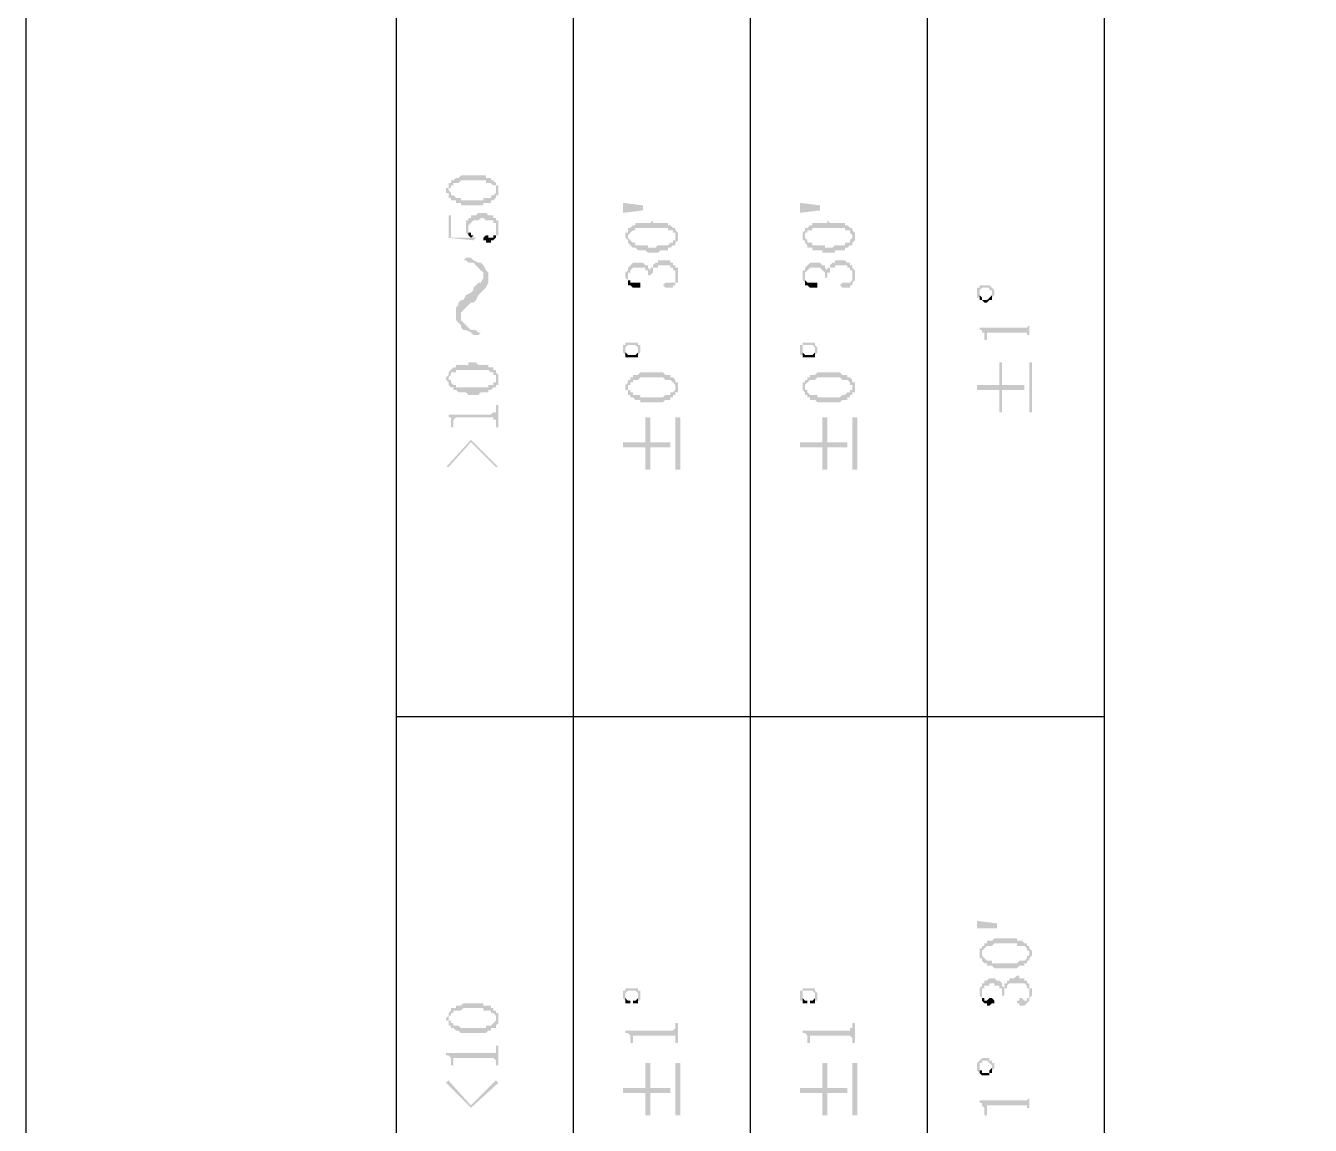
# Model space of a CAD drawing. Header units: millimetres. Extents: x 1336 to 2438, y 1230 to 1601.
# Drawn here: x 1577.69 to 1600.95, y 1540.39 to 1560.3 of the extents above; entities that cross this region are included whole.
import ezdxf

# ---------------------------------------------------------------- set-up
doc = ezdxf.new("R2010")
doc.units = ezdxf.units.MM

msp = doc.modelspace()

# ---------------------------------------------------------------- hatches: boundary and pattern name
at = {"transparency": 33554559}
for points in [[(1585.303, 1557.312), (1585.303, 1557.267), (1585.348, 1557.267), (1585.348, 1557.222), (1585.348, 1557.177), (1585.348, 1557.312), (1585.348, 1557.358), (1585.393, 1557.358), (1585.393, 1557.403), (1585.438, 1557.403), (1585.438, 1557.448), (1585.528, 1557.448), (1585.573, 1557.493), (1586.025, 1557.493), (1586.025, 1557.448), (1586.115, 1557.448), (1586.16, 1557.403), (1586.205, 1557.403), (1586.205, 1557.358), (1586.205, 1557.312), (1586.205, 1557.448), (1586.205, 1557.448), (1586.16, 1557.493), (1586.115, 1557.493), (1586.115, 1557.538), (1586.025, 1557.538), (1586.025, 1557.583), (1585.573, 1557.583), (1585.528, 1557.538), (1585.483, 1557.538), (1585.438, 1557.493), (1585.393, 1557.493), (1585.393, 1557.448), (1585.348, 1557.448), (1585.348, 1557.403), (1585.348, 1557.358), (1585.303, 1557.358)], [(1585.348, 1557.177), (1585.393, 1557.177), (1585.393, 1557.132), (1585.483, 1557.132), (1585.483, 1557.087), (1585.573, 1557.087), (1585.573, 1557.042), (1585.98, 1557.042), (1585.98, 1557.087), (1586.115, 1557.087), (1586.115, 1557.132), (1586.16, 1557.132), (1586.205, 1557.177), (1586.205, 1557.222), (1586.25, 1557.222), (1586.25, 1557.267), (1586.25, 1557.312), (1586.25, 1557.358), (1586.25, 1557.403), (1586.205, 1557.403), (1586.205, 1557.448), (1586.205, 1557.312), (1586.205, 1557.267), (1586.205, 1557.267), (1586.16, 1557.222), (1586.115, 1557.222), (1586.115, 1557.177), (1585.98, 1557.177), (1585.98, 1557.132), (1585.573, 1557.132), (1585.573, 1557.177), (1585.483, 1557.177), (1585.438, 1557.222), (1585.393, 1557.222), (1585.393, 1557.267), (1585.393, 1557.267), (1585.348, 1557.312), (1585.348, 1557.312)], [(1588.507, 1557.087), (1588.868, 1557.042), (1588.868, 1556.951), (1588.507, 1556.906)], [(1591.711, 1557.087), (1592.072, 1557.042), (1592.072, 1556.951), (1591.711, 1556.906)], [(1585.348, 1556.861), (1585.348, 1556.455), (1585.799, 1556.41), (1585.844, 1556.455), (1585.799, 1556.455), (1585.799, 1556.5), (1585.754, 1556.455), (1585.393, 1556.455), (1585.393, 1556.861)], [(1585.664, 1556.681), (1585.664, 1556.59), (1585.664, 1556.545), (1585.664, 1556.545), (1585.709, 1556.5), (1585.709, 1556.635), (1585.709, 1556.681), (1585.709, 1556.681), (1585.754, 1556.726), (1585.754, 1556.726), (1585.799, 1556.771), (1585.889, 1556.771), (1585.934, 1556.816), (1585.98, 1556.816), (1586.025, 1556.771), (1586.16, 1556.771), (1586.16, 1556.726), (1586.205, 1556.726), (1586.205, 1556.681), (1586.205, 1556.635), (1586.205, 1556.5), (1586.25, 1556.5), (1586.25, 1556.545), (1586.25, 1556.635), (1586.25, 1556.681), (1586.25, 1556.771), (1586.205, 1556.771), (1586.205, 1556.816), (1586.16, 1556.816), (1586.16, 1556.861), (1586.07, 1556.861), (1586.025, 1556.906), (1585.889, 1556.906), (1585.844, 1556.861), (1585.754, 1556.861), (1585.754, 1556.816), (1585.709, 1556.816), (1585.709, 1556.771), (1585.664, 1556.771), (1585.664, 1556.726)], [(1585.709, 1556.5), (1585.709, 1556.5), (1585.754, 1556.455), (1585.754, 1556.455), (1585.799, 1556.5), (1585.754, 1556.5), (1585.754, 1556.545), (1585.709, 1556.545), (1585.709, 1556.59), (1585.709, 1556.635)], [(1585.98, 1556.455), (1585.98, 1556.41), (1586.025, 1556.41), (1586.025, 1556.365), (1586.115, 1556.365), (1586.115, 1556.41), (1586.16, 1556.41), (1586.205, 1556.455), (1586.205, 1556.635), (1586.205, 1556.545), (1586.205, 1556.5), (1586.16, 1556.5), (1586.16, 1556.455), (1586.07, 1556.455), (1586.07, 1556.5), (1586.025, 1556.5)], [(1588.552, 1556.455), (1588.552, 1556.455), (1588.597, 1556.41), (1588.597, 1556.365), (1588.597, 1556.5), (1588.597, 1556.5), (1588.642, 1556.545), (1588.642, 1556.545), (1588.688, 1556.59), (1588.733, 1556.59), (1588.733, 1556.635), (1589.319, 1556.635), (1589.319, 1556.59), (1589.41, 1556.59), (1589.41, 1556.545), (1589.455, 1556.545), (1589.455, 1556.5), (1589.455, 1556.455), (1589.455, 1556.635), (1589.41, 1556.635), (1589.365, 1556.681), (1589.319, 1556.681), (1589.319, 1556.726), (1589.049, 1556.726), (1589.049, 1556.771), (1589.049, 1556.771), (1589.003, 1556.726), (1588.733, 1556.726), (1588.733, 1556.681), (1588.688, 1556.681), (1588.642, 1556.635), (1588.597, 1556.635), (1588.597, 1556.59), (1588.597, 1556.545), (1588.552, 1556.545), (1588.552, 1556.5)], [(1588.597, 1556.365), (1588.642, 1556.32), (1588.642, 1556.32), (1588.688, 1556.274), (1588.733, 1556.274), (1588.778, 1556.229), (1588.913, 1556.229), (1588.958, 1556.184), (1589.139, 1556.184), (1589.184, 1556.229), (1589.319, 1556.229), (1589.319, 1556.274), (1589.365, 1556.274), (1589.41, 1556.32), (1589.455, 1556.32), (1589.455, 1556.365), (1589.455, 1556.365), (1589.5, 1556.41), (1589.5, 1556.455), (1589.5, 1556.5), (1589.5, 1556.545), (1589.5, 1556.545), (1589.455, 1556.59), (1589.455, 1556.455), (1589.455, 1556.41), (1589.41, 1556.41), (1589.41, 1556.365), (1589.365, 1556.365), (1589.319, 1556.32), (1589.139, 1556.32), (1589.094, 1556.274), (1588.958, 1556.274), (1588.958, 1556.32), (1588.733, 1556.32), (1588.733, 1556.365), (1588.688, 1556.365), (1588.642, 1556.41), (1588.642, 1556.41), (1588.597, 1556.455), (1588.597, 1556.455)], [(1591.757, 1556.455), (1591.757, 1556.41), (1591.802, 1556.41), (1591.802, 1556.365), (1591.802, 1556.5), (1591.802, 1556.545), (1591.847, 1556.545), (1591.847, 1556.59), (1591.937, 1556.59), (1591.937, 1556.635), (1592.524, 1556.635), (1592.524, 1556.59), (1592.614, 1556.59), (1592.614, 1556.545), (1592.614, 1556.545), (1592.659, 1556.5), (1592.659, 1556.455), (1592.659, 1556.635), (1592.614, 1556.635), (1592.569, 1556.681), (1592.524, 1556.681), (1592.524, 1556.726), (1592.253, 1556.726), (1592.208, 1556.771), (1592.208, 1556.726), (1591.937, 1556.726), (1591.937, 1556.681), (1591.892, 1556.681), (1591.847, 1556.635), (1591.802, 1556.635), (1591.802, 1556.59), (1591.802, 1556.59), (1591.757, 1556.545), (1591.757, 1556.5)], [(1591.802, 1556.365), (1591.847, 1556.32), (1591.847, 1556.274), (1591.937, 1556.274), (1591.937, 1556.229), (1592.118, 1556.229), (1592.118, 1556.184), (1592.343, 1556.184), (1592.343, 1556.229), (1592.524, 1556.229), (1592.524, 1556.274), (1592.569, 1556.274), (1592.614, 1556.32), (1592.659, 1556.32), (1592.659, 1556.365), (1592.659, 1556.365), (1592.704, 1556.41), (1592.704, 1556.455), (1592.704, 1556.5), (1592.704, 1556.545), (1592.704, 1556.545), (1592.659, 1556.59), (1592.659, 1556.455), (1592.659, 1556.455), (1592.614, 1556.41), (1592.614, 1556.365), (1592.524, 1556.365), (1592.524, 1556.32), (1592.343, 1556.32), (1592.298, 1556.274), (1592.163, 1556.274), (1592.163, 1556.32), (1591.937, 1556.32), (1591.937, 1556.365), (1591.847, 1556.365), (1591.847, 1556.41), (1591.847, 1556.41), (1591.802, 1556.455), (1591.802, 1556.455)], [(1585.619, 1556.049), (1585.664, 1556.049), (1585.709, 1556.004), (1585.799, 1556.004), (1585.844, 1555.958), (1585.889, 1555.913), (1585.889, 1555.913), (1585.934, 1555.868), (1585.98, 1555.823), (1585.98, 1555.507), (1585.98, 1555.507), (1586.025, 1555.552), (1586.07, 1555.643), (1586.07, 1555.823), (1586.025, 1555.868), (1585.98, 1555.958), (1585.98, 1555.958), (1585.934, 1556.004), (1585.889, 1556.004), (1585.799, 1556.049), (1585.754, 1556.094), (1585.664, 1556.094)], [(1588.552, 1555.778), (1588.552, 1555.733), (1588.552, 1555.733), (1588.597, 1555.688), (1588.597, 1555.643), (1588.597, 1555.778), (1588.597, 1555.823), (1588.642, 1555.823), (1588.642, 1555.868), (1588.642, 1555.868), (1588.688, 1555.913), (1588.913, 1555.913), (1588.913, 1555.868), (1588.958, 1555.868), (1588.958, 1555.823), (1588.958, 1555.778), (1589.003, 1555.778), (1589.003, 1555.733), (1589.003, 1555.778), (1589.049, 1555.823), (1589.049, 1555.868), (1589.049, 1555.913), (1589.139, 1555.913), (1589.139, 1555.958), (1589.365, 1555.958), (1589.365, 1555.913), (1589.41, 1555.913), (1589.41, 1555.868), (1589.455, 1555.868), (1589.455, 1555.823), (1589.455, 1555.778), (1589.455, 1555.958), (1589.41, 1555.958), (1589.41, 1556.004), (1589.365, 1556.004), (1589.365, 1556.049), (1589.139, 1556.049), (1589.139, 1556.004), (1589.094, 1556.004), (1589.049, 1555.958), (1589.049, 1555.913), (1589.003, 1555.913), (1589.003, 1555.868), (1589.003, 1555.868), (1588.958, 1555.913), (1588.958, 1555.958), (1588.913, 1555.958), (1588.868, 1556.004), (1588.688, 1556.004), (1588.642, 1555.958), (1588.642, 1555.958), (1588.597, 1555.913), (1588.597, 1555.868), (1588.597, 1555.868), (1588.552, 1555.823), (1588.552, 1555.823)], [(1589.229, 1555.597), (1589.229, 1555.597), (1589.274, 1555.552), (1589.41, 1555.552), (1589.41, 1555.597), (1589.455, 1555.597), (1589.455, 1555.643), (1589.5, 1555.643), (1589.5, 1555.733), (1589.5, 1555.778), (1589.5, 1555.823), (1589.5, 1555.913), (1589.455, 1555.913), (1589.455, 1555.733), (1589.455, 1555.688), (1589.455, 1555.643), (1589.274, 1555.643)], [(1591.757, 1555.778), (1591.757, 1555.733), (1591.757, 1555.688), (1591.802, 1555.643), (1591.802, 1555.778), (1591.802, 1555.823), (1591.802, 1555.823), (1591.847, 1555.868), (1591.847, 1555.868), (1591.892, 1555.913), (1592.072, 1555.913), (1592.118, 1555.868), (1592.118, 1555.868), (1592.163, 1555.823), (1592.163, 1555.778), (1592.163, 1555.733), (1592.208, 1555.733), (1592.208, 1555.823), (1592.253, 1555.823), (1592.253, 1555.868), (1592.253, 1555.913), (1592.343, 1555.913), (1592.343, 1555.958), (1592.569, 1555.958), (1592.569, 1555.913), (1592.614, 1555.913), (1592.614, 1555.868), (1592.659, 1555.868), (1592.659, 1555.823), (1592.659, 1555.778), (1592.659, 1555.958), (1592.614, 1555.958), (1592.614, 1556.004), (1592.569, 1556.004), (1592.524, 1556.049), (1592.343, 1556.049), (1592.343, 1556.004), (1592.298, 1556.004), (1592.253, 1555.958), (1592.253, 1555.913), (1592.208, 1555.913), (1592.208, 1555.868), (1592.208, 1555.868), (1592.163, 1555.913), (1592.163, 1555.958), (1592.118, 1555.958), (1592.072, 1556.004), (1591.892, 1556.004), (1591.847, 1555.958), (1591.847, 1555.958), (1591.802, 1555.913), (1591.802, 1555.868), (1591.757, 1555.868), (1591.757, 1555.823), (1591.757, 1555.823)], [(1592.434, 1555.597), (1592.434, 1555.597), (1592.479, 1555.552), (1592.614, 1555.552), (1592.614, 1555.597), (1592.659, 1555.597), (1592.659, 1555.643), (1592.659, 1555.643), (1592.704, 1555.688), (1592.704, 1555.733), (1592.704, 1555.778), (1592.704, 1555.823), (1592.704, 1555.868), (1592.659, 1555.913), (1592.659, 1555.733), (1592.659, 1555.688), (1592.659, 1555.688), (1592.614, 1555.643), (1592.479, 1555.643)], [(1585.483, 1555.056), (1585.483, 1554.966), (1585.528, 1554.92), (1585.573, 1554.875), (1585.573, 1555.101), (1585.619, 1555.146), (1585.664, 1555.191), (1585.709, 1555.236), (1585.754, 1555.281), (1585.799, 1555.281), (1585.844, 1555.327), (1585.889, 1555.417), (1585.889, 1555.417), (1585.934, 1555.462), (1585.98, 1555.507), (1585.98, 1555.778), (1585.98, 1555.733), (1585.934, 1555.643), (1585.889, 1555.643), (1585.844, 1555.597), (1585.799, 1555.552), (1585.799, 1555.507), (1585.754, 1555.462), (1585.664, 1555.417), (1585.664, 1555.417), (1585.619, 1555.327), (1585.573, 1555.327), (1585.528, 1555.281), (1585.528, 1555.236), (1585.483, 1555.191), (1585.483, 1555.146)], [(1588.597, 1555.643), (1588.597, 1555.597), (1588.642, 1555.597), (1588.688, 1555.552), (1588.823, 1555.552), (1588.823, 1555.597), (1588.823, 1555.643), (1588.642, 1555.643), (1588.642, 1555.688), (1588.597, 1555.688), (1588.597, 1555.778)], [(1591.802, 1555.643), (1591.802, 1555.597), (1591.847, 1555.597), (1591.892, 1555.552), (1592.027, 1555.552), (1592.027, 1555.597), (1592.027, 1555.643), (1591.847, 1555.643), (1591.802, 1555.688), (1591.802, 1555.778)], [(1594.916, 1555.462), (1594.916, 1555.417), (1594.916, 1555.372), (1594.961, 1555.372), (1594.961, 1555.462), (1594.961, 1555.507), (1594.961, 1555.507), (1595.006, 1555.552), (1595.141, 1555.552), (1595.141, 1555.507), (1595.187, 1555.507), (1595.187, 1555.327), (1595.187, 1555.372), (1595.187, 1555.372), (1595.232, 1555.417), (1595.232, 1555.462), (1595.232, 1555.507), (1595.187, 1555.552), (1595.187, 1555.552), (1595.141, 1555.597), (1594.961, 1555.597), (1594.961, 1555.552), (1594.916, 1555.552), (1594.916, 1555.507), (1594.916, 1555.507)], [(1594.961, 1555.372), (1594.961, 1555.327), (1595.006, 1555.327), (1595.051, 1555.281), (1595.096, 1555.281), (1595.141, 1555.327), (1595.187, 1555.327), (1595.187, 1555.462), (1595.187, 1555.417), (1595.187, 1555.417), (1595.141, 1555.372), (1595.141, 1555.372), (1595.096, 1555.327), (1595.006, 1555.327), (1595.006, 1555.372), (1595.006, 1555.372), (1594.961, 1555.417), (1594.961, 1555.462), (1594.961, 1555.462)], [(1585.573, 1554.875), (1585.573, 1554.83), (1585.619, 1554.785), (1585.664, 1554.785), (1585.754, 1554.74), (1585.799, 1554.695), (1585.889, 1554.695), (1585.934, 1554.74), (1585.889, 1554.74), (1585.844, 1554.785), (1585.754, 1554.785), (1585.709, 1554.83), (1585.664, 1554.875), (1585.664, 1554.875), (1585.619, 1554.92), (1585.573, 1554.966), (1585.573, 1555.011)], [(1594.961, 1554.83), (1594.961, 1554.785), (1595.006, 1554.785), (1595.006, 1554.74), (1595.051, 1554.74), (1595.051, 1554.65), (1595.051, 1554.605), (1595.096, 1554.605), (1595.096, 1554.695), (1595.096, 1554.74), (1595.818, 1554.74), (1595.818, 1554.695), (1595.864, 1554.695), (1595.864, 1554.65), (1595.864, 1554.605), (1595.864, 1554.966), (1595.864, 1554.92), (1595.864, 1554.875), (1595.818, 1554.83), (1595.773, 1554.83)], [(1588.507, 1554.424), (1588.507, 1554.379), (1588.507, 1554.379), (1588.552, 1554.334), (1588.552, 1554.469), (1588.552, 1554.469), (1588.597, 1554.514), (1588.733, 1554.514), (1588.778, 1554.469), (1588.778, 1554.334), (1588.778, 1554.334), (1588.823, 1554.379), (1588.823, 1554.424), (1588.823, 1554.469), (1588.823, 1554.514), (1588.778, 1554.514), (1588.778, 1554.559), (1588.552, 1554.559), (1588.552, 1554.514), (1588.507, 1554.514), (1588.507, 1554.469), (1588.507, 1554.469)], [(1591.711, 1554.424), (1591.711, 1554.379), (1591.711, 1554.334), (1591.757, 1554.334), (1591.757, 1554.469), (1591.757, 1554.514), (1591.937, 1554.514), (1591.982, 1554.469), (1591.982, 1554.334), (1591.982, 1554.334), (1592.027, 1554.379), (1592.027, 1554.424), (1592.027, 1554.469), (1592.027, 1554.469), (1591.982, 1554.514), (1591.982, 1554.559), (1591.757, 1554.559), (1591.757, 1554.514), (1591.711, 1554.514), (1591.711, 1554.469), (1591.711, 1554.469)], [(1588.552, 1554.334), (1588.552, 1554.289), (1588.778, 1554.289), (1588.778, 1554.424), (1588.778, 1554.379), (1588.778, 1554.379), (1588.733, 1554.334), (1588.597, 1554.334), (1588.552, 1554.379), (1588.552, 1554.424), (1588.552, 1554.424)], [(1591.757, 1554.334), (1591.757, 1554.289), (1591.982, 1554.289), (1591.982, 1554.424), (1591.982, 1554.379), (1591.982, 1554.379), (1591.937, 1554.334), (1591.802, 1554.334), (1591.757, 1554.379), (1591.757, 1554.424), (1591.757, 1554.424)], [(1585.303, 1553.928), (1585.303, 1553.882), (1585.303, 1553.882), (1585.348, 1553.837), (1585.348, 1553.792), (1585.348, 1553.928), (1585.348, 1553.928), (1585.393, 1553.973), (1585.393, 1554.018), (1585.483, 1554.018), (1585.483, 1554.063), (1586.07, 1554.063), (1586.115, 1554.018), (1586.16, 1554.018), (1586.16, 1553.973), (1586.205, 1553.973), (1586.205, 1553.928), (1586.205, 1554.063), (1586.16, 1554.063), (1586.16, 1554.108), (1586.07, 1554.108), (1586.07, 1554.153), (1585.889, 1554.153), (1585.844, 1554.198), (1585.709, 1554.198), (1585.709, 1554.153), (1585.483, 1554.153), (1585.483, 1554.108), (1585.438, 1554.108), (1585.393, 1554.063), (1585.393, 1554.063), (1585.348, 1554.018), (1585.348, 1553.973), (1585.348, 1553.973)], [(1585.348, 1553.792), (1585.393, 1553.747), (1585.438, 1553.747), (1585.438, 1553.702), (1585.483, 1553.702), (1585.528, 1553.657), (1585.664, 1553.657), (1585.709, 1553.612), (1585.889, 1553.612), (1585.934, 1553.657), (1586.07, 1553.657), (1586.07, 1553.702), (1586.115, 1553.702), (1586.16, 1553.747), (1586.205, 1553.747), (1586.205, 1553.792), (1586.25, 1553.792), (1586.25, 1553.837), (1586.25, 1553.928), (1586.25, 1553.973), (1586.25, 1553.973), (1586.205, 1554.018), (1586.205, 1553.882), (1586.205, 1553.837), (1586.16, 1553.837), (1586.16, 1553.792), (1586.07, 1553.792), (1586.07, 1553.747), (1585.483, 1553.747), (1585.483, 1553.792), (1585.438, 1553.792), (1585.393, 1553.837), (1585.393, 1553.882), (1585.348, 1553.882), (1585.348, 1553.928)], [(1588.552, 1553.747), (1588.552, 1553.702), (1588.597, 1553.702), (1588.597, 1553.657), (1588.597, 1553.612), (1588.597, 1553.747), (1588.597, 1553.792), (1588.642, 1553.792), (1588.642, 1553.837), (1588.688, 1553.837), (1588.688, 1553.882), (1588.778, 1553.882), (1588.823, 1553.928), (1589.229, 1553.928), (1589.274, 1553.882), (1589.365, 1553.882), (1589.41, 1553.837), (1589.41, 1553.837), (1589.455, 1553.792), (1589.455, 1553.747), (1589.455, 1553.882), (1589.455, 1553.882), (1589.41, 1553.928), (1589.365, 1553.928), (1589.365, 1553.973), (1589.274, 1553.973), (1589.229, 1554.018), (1588.823, 1554.018), (1588.778, 1553.973), (1588.688, 1553.973), (1588.688, 1553.928), (1588.642, 1553.928), (1588.642, 1553.882), (1588.597, 1553.882), (1588.597, 1553.837), (1588.597, 1553.837), (1588.552, 1553.792), (1588.552, 1553.792)], [(1591.757, 1553.747), (1591.757, 1553.702), (1591.757, 1553.702), (1591.802, 1553.657), (1591.802, 1553.612), (1591.802, 1553.747), (1591.802, 1553.792), (1591.802, 1553.792), (1591.847, 1553.837), (1591.847, 1553.837), (1591.892, 1553.882), (1591.982, 1553.882), (1592.027, 1553.928), (1592.434, 1553.928), (1592.479, 1553.882), (1592.569, 1553.882), (1592.614, 1553.837), (1592.614, 1553.792), (1592.659, 1553.792), (1592.659, 1553.747), (1592.659, 1553.882), (1592.659, 1553.882), (1592.614, 1553.928), (1592.569, 1553.928), (1592.569, 1553.973), (1592.479, 1553.973), (1592.434, 1554.018), (1592.027, 1554.018), (1591.982, 1553.973), (1591.892, 1553.973), (1591.892, 1553.928), (1591.847, 1553.928), (1591.847, 1553.882), (1591.802, 1553.882), (1591.802, 1553.837), (1591.757, 1553.837), (1591.757, 1553.792), (1591.757, 1553.792)], [(1594.916, 1553.792), (1594.916, 1553.702), (1595.322, 1553.702), (1595.322, 1553.296), (1595.367, 1553.296), (1595.367, 1553.702), (1595.773, 1553.702), (1595.773, 1553.792), (1595.367, 1553.792), (1595.367, 1554.198), (1595.322, 1554.198), (1595.322, 1553.792)], [(1595.909, 1553.296), (1595.909, 1554.198), (1595.864, 1554.198), (1595.864, 1553.296)], [(1588.597, 1553.612), (1588.642, 1553.612), (1588.642, 1553.566), (1588.688, 1553.566), (1588.733, 1553.521), (1588.823, 1553.521), (1588.823, 1553.476), (1589.229, 1553.476), (1589.274, 1553.521), (1589.365, 1553.521), (1589.365, 1553.566), (1589.41, 1553.566), (1589.41, 1553.612), (1589.455, 1553.612), (1589.455, 1553.657), (1589.5, 1553.657), (1589.5, 1553.702), (1589.5, 1553.747), (1589.5, 1553.792), (1589.5, 1553.837), (1589.455, 1553.837), (1589.455, 1553.882), (1589.455, 1553.747), (1589.455, 1553.702), (1589.455, 1553.702), (1589.41, 1553.657), (1589.365, 1553.657), (1589.365, 1553.612), (1589.274, 1553.612), (1589.229, 1553.566), (1588.823, 1553.566), (1588.823, 1553.612), (1588.688, 1553.612), (1588.688, 1553.657), (1588.642, 1553.657), (1588.642, 1553.702), (1588.597, 1553.702), (1588.597, 1553.747), (1588.597, 1553.747)], [(1591.802, 1553.612), (1591.847, 1553.612), (1591.847, 1553.566), (1591.892, 1553.566), (1591.892, 1553.521), (1591.982, 1553.521), (1592.027, 1553.476), (1592.434, 1553.476), (1592.479, 1553.521), (1592.569, 1553.521), (1592.569, 1553.566), (1592.614, 1553.566), (1592.614, 1553.612), (1592.659, 1553.612), (1592.659, 1553.657), (1592.704, 1553.657), (1592.704, 1553.702), (1592.704, 1553.747), (1592.704, 1553.792), (1592.704, 1553.837), (1592.659, 1553.837), (1592.659, 1553.882), (1592.659, 1553.747), (1592.659, 1553.702), (1592.614, 1553.702), (1592.614, 1553.657), (1592.569, 1553.657), (1592.524, 1553.612), (1592.479, 1553.612), (1592.434, 1553.566), (1592.027, 1553.566), (1592.027, 1553.612), (1591.892, 1553.612), (1591.847, 1553.657), (1591.847, 1553.702), (1591.802, 1553.702), (1591.802, 1553.747), (1591.802, 1553.747)], [(1585.303, 1553.251), (1585.348, 1553.251), (1585.348, 1553.205), (1585.393, 1553.205), (1585.393, 1553.16), (1585.393, 1553.025), (1585.438, 1553.025), (1585.438, 1553.16), (1585.438, 1553.16), (1585.483, 1553.205), (1586.16, 1553.205), (1586.16, 1553.16), (1586.205, 1553.16), (1586.205, 1553.025), (1586.25, 1553.025), (1586.25, 1553.431), (1586.205, 1553.431), (1586.205, 1553.341), (1586.205, 1553.296), (1586.16, 1553.296), (1586.115, 1553.251)], [(1588.507, 1552.754), (1588.507, 1552.664), (1588.913, 1552.664), (1588.913, 1552.258), (1589.003, 1552.258), (1589.003, 1552.664), (1589.365, 1552.664), (1589.365, 1552.754), (1589.003, 1552.754), (1589.003, 1553.205), (1588.913, 1553.205), (1588.913, 1552.754)], [(1589.545, 1552.258), (1589.545, 1553.205), (1589.455, 1553.205), (1589.455, 1552.258)], [(1591.711, 1552.754), (1591.711, 1552.664), (1592.118, 1552.664), (1592.118, 1552.258), (1592.208, 1552.258), (1592.208, 1552.664), (1592.569, 1552.664), (1592.569, 1552.754), (1592.208, 1552.754), (1592.208, 1553.205), (1592.118, 1553.205), (1592.118, 1552.754)], [(1592.749, 1552.258), (1592.749, 1553.205), (1592.659, 1553.205), (1592.659, 1552.258)], [(1585.303, 1552.303), (1585.348, 1552.303), (1585.754, 1552.754), (1586.205, 1552.303), (1586.25, 1552.303), (1585.754, 1552.799)], [(1594.916, 1544.089), (1595.277, 1544.044), (1595.277, 1543.953), (1594.916, 1543.953)], [(1594.961, 1543.502), (1594.961, 1543.457), (1594.961, 1543.412), (1595.006, 1543.412), (1595.006, 1543.367), (1595.006, 1543.502), (1595.006, 1543.547), (1595.006, 1543.547), (1595.051, 1543.592), (1595.051, 1543.592), (1595.096, 1543.637), (1595.187, 1543.637), (1595.232, 1543.683), (1595.638, 1543.683), (1595.638, 1543.637), (1595.773, 1543.637), (1595.818, 1543.592), (1595.818, 1543.547), (1595.864, 1543.547), (1595.864, 1543.502), (1595.864, 1543.637), (1595.818, 1543.637), (1595.818, 1543.683), (1595.773, 1543.683), (1595.728, 1543.728), (1595.638, 1543.728), (1595.638, 1543.773), (1595.232, 1543.773), (1595.187, 1543.728), (1595.096, 1543.728), (1595.096, 1543.683), (1595.051, 1543.683), (1595.051, 1543.637), (1595.006, 1543.637), (1595.006, 1543.592), (1594.961, 1543.592), (1594.961, 1543.547), (1594.961, 1543.547)], [(1595.006, 1543.367), (1595.006, 1543.367), (1595.051, 1543.321), (1595.096, 1543.321), (1595.096, 1543.276), (1595.187, 1543.276), (1595.232, 1543.231), (1595.638, 1543.231), (1595.683, 1543.276), (1595.773, 1543.276), (1595.773, 1543.321), (1595.818, 1543.321), (1595.818, 1543.367), (1595.864, 1543.367), (1595.864, 1543.412), (1595.864, 1543.412), (1595.909, 1543.457), (1595.909, 1543.502), (1595.909, 1543.547), (1595.909, 1543.547), (1595.864, 1543.592), (1595.864, 1543.637), (1595.864, 1543.502), (1595.864, 1543.457), (1595.818, 1543.457), (1595.818, 1543.412), (1595.818, 1543.412), (1595.773, 1543.367), (1595.683, 1543.367), (1595.638, 1543.321), (1595.187, 1543.321), (1595.187, 1543.367), (1595.096, 1543.367), (1595.051, 1543.412), (1595.051, 1543.412), (1595.006, 1543.457), (1595.006, 1543.502), (1595.006, 1543.502)], [(1594.961, 1542.825), (1594.961, 1542.78), (1594.961, 1542.735), (1594.961, 1542.735), (1595.006, 1542.69), (1595.006, 1542.78), (1595.006, 1542.825), (1595.006, 1542.87), (1595.051, 1542.87), (1595.051, 1542.915), (1595.141, 1542.915), (1595.141, 1542.96), (1595.232, 1542.96), (1595.232, 1542.915), (1595.322, 1542.915), (1595.322, 1542.87), (1595.367, 1542.87), (1595.367, 1542.78), (1595.367, 1542.735), (1595.412, 1542.735), (1595.412, 1542.78), (1595.412, 1542.87), (1595.457, 1542.87), (1595.457, 1542.915), (1595.457, 1542.915), (1595.503, 1542.96), (1595.773, 1542.96), (1595.818, 1542.915), (1595.818, 1542.87), (1595.864, 1542.87), (1595.864, 1542.825), (1595.864, 1542.78), (1595.864, 1542.96), (1595.818, 1542.96), (1595.818, 1543.006), (1595.773, 1543.006), (1595.773, 1543.051), (1595.683, 1543.051), (1595.683, 1543.096), (1595.638, 1543.096), (1595.593, 1543.051), (1595.503, 1543.051), (1595.503, 1543.006), (1595.457, 1543.006), (1595.457, 1542.96), (1595.412, 1542.96), (1595.412, 1542.915), (1595.412, 1542.87), (1595.367, 1542.915), (1595.367, 1542.96), (1595.367, 1542.96), (1595.322, 1543.006), (1595.277, 1543.006), (1595.232, 1543.051), (1595.141, 1543.051), (1595.096, 1543.006), (1595.051, 1543.006), (1595.051, 1542.96), (1595.006, 1542.96), (1595.006, 1542.915), (1595.006, 1542.915), (1594.961, 1542.87)], [(1588.507, 1542.735), (1588.507, 1542.69), (1588.507, 1542.69), (1588.552, 1542.644), (1588.552, 1542.78), (1588.552, 1542.78), (1588.597, 1542.825), (1588.733, 1542.825), (1588.778, 1542.78), (1588.778, 1542.644), (1588.823, 1542.644), (1588.823, 1542.735), (1588.823, 1542.78), (1588.823, 1542.825), (1588.778, 1542.825), (1588.778, 1542.87), (1588.552, 1542.87), (1588.552, 1542.825), (1588.507, 1542.825), (1588.507, 1542.78), (1588.507, 1542.78)], [(1591.711, 1542.735), (1591.711, 1542.69), (1591.711, 1542.644), (1591.757, 1542.644), (1591.757, 1542.78), (1591.757, 1542.825), (1591.937, 1542.825), (1591.982, 1542.78), (1591.982, 1542.644), (1592.027, 1542.644), (1592.027, 1542.735), (1592.027, 1542.78), (1592.027, 1542.78), (1591.982, 1542.825), (1591.982, 1542.87), (1591.757, 1542.87), (1591.757, 1542.825), (1591.711, 1542.825), (1591.711, 1542.78), (1591.711, 1542.78)], [(1595.638, 1542.599), (1595.683, 1542.599), (1595.683, 1542.554), (1595.773, 1542.554), (1595.818, 1542.599), (1595.818, 1542.599), (1595.864, 1542.644), (1595.864, 1542.69), (1595.864, 1542.69), (1595.909, 1542.735), (1595.909, 1542.78), (1595.909, 1542.825), (1595.909, 1542.87), (1595.864, 1542.87), (1595.864, 1542.96), (1595.864, 1542.78), (1595.864, 1542.735), (1595.864, 1542.69), (1595.818, 1542.69), (1595.818, 1542.644), (1595.773, 1542.644), (1595.728, 1542.69), (1595.683, 1542.69), (1595.683, 1542.644), (1595.638, 1542.644)], [(1585.303, 1542.329), (1585.303, 1542.283), (1585.348, 1542.283), (1585.348, 1542.238), (1585.348, 1542.193), (1585.348, 1542.329), (1585.348, 1542.374), (1585.393, 1542.374), (1585.393, 1542.419), (1585.438, 1542.419), (1585.438, 1542.464), (1585.573, 1542.464), (1585.619, 1542.509), (1585.98, 1542.509), (1585.98, 1542.464), (1586.115, 1542.464), (1586.115, 1542.419), (1586.16, 1542.419), (1586.205, 1542.374), (1586.205, 1542.329), (1586.205, 1542.464), (1586.16, 1542.464), (1586.16, 1542.509), (1586.115, 1542.509), (1586.115, 1542.554), (1585.98, 1542.554), (1585.98, 1542.599), (1585.619, 1542.599), (1585.573, 1542.554), (1585.483, 1542.554), (1585.483, 1542.509), (1585.393, 1542.509), (1585.393, 1542.464), (1585.393, 1542.464), (1585.348, 1542.419), (1585.348, 1542.374), (1585.348, 1542.374)], [(1588.552, 1542.644), (1588.552, 1542.599), (1588.778, 1542.599), (1588.778, 1542.735), (1588.778, 1542.69), (1588.778, 1542.69), (1588.733, 1542.644), (1588.688, 1542.644), (1588.688, 1542.599), (1588.642, 1542.599), (1588.642, 1542.644), (1588.597, 1542.644), (1588.552, 1542.69), (1588.552, 1542.735), (1588.552, 1542.735)], [(1591.757, 1542.644), (1591.757, 1542.599), (1591.982, 1542.599), (1591.982, 1542.735), (1591.982, 1542.69), (1591.982, 1542.69), (1591.937, 1542.644), (1591.892, 1542.644), (1591.892, 1542.599), (1591.847, 1542.599), (1591.847, 1542.644), (1591.802, 1542.644), (1591.757, 1542.69), (1591.757, 1542.735), (1591.757, 1542.735)], [(1595.006, 1542.69), (1595.006, 1542.644), (1595.006, 1542.644), (1595.051, 1542.599), (1595.096, 1542.599), (1595.096, 1542.554), (1595.141, 1542.554), (1595.187, 1542.599), (1595.232, 1542.599), (1595.232, 1542.644), (1595.232, 1542.644), (1595.187, 1542.69), (1595.141, 1542.69), (1595.096, 1542.644), (1595.051, 1542.644), (1595.051, 1542.69), (1595.006, 1542.69), (1595.006, 1542.735), (1595.006, 1542.78)], [(1585.348, 1542.193), (1585.393, 1542.193), (1585.393, 1542.148), (1585.438, 1542.148), (1585.483, 1542.103), (1585.528, 1542.103), (1585.573, 1542.058), (1586.025, 1542.058), (1586.07, 1542.103), (1586.115, 1542.103), (1586.115, 1542.148), (1586.205, 1542.148), (1586.205, 1542.193), (1586.205, 1542.193), (1586.25, 1542.238), (1586.25, 1542.283), (1586.25, 1542.329), (1586.25, 1542.374), (1586.25, 1542.419), (1586.205, 1542.419), (1586.205, 1542.464), (1586.205, 1542.283), (1586.205, 1542.283), (1586.16, 1542.238), (1586.16, 1542.238), (1586.115, 1542.193), (1586.025, 1542.193), (1586.025, 1542.148), (1585.573, 1542.148), (1585.528, 1542.193), (1585.438, 1542.193), (1585.438, 1542.238), (1585.393, 1542.238), (1585.393, 1542.283), (1585.348, 1542.283), (1585.348, 1542.329)], [(1588.552, 1542.103), (1588.552, 1542.058), (1588.597, 1542.058), (1588.642, 1542.013), (1588.642, 1541.967), (1588.642, 1541.877), (1588.688, 1541.877), (1588.688, 1541.967), (1588.688, 1542.013), (1589.455, 1542.013), (1589.455, 1541.967), (1589.455, 1541.877), (1589.5, 1541.877), (1589.5, 1542.238), (1589.455, 1542.238), (1589.455, 1542.193), (1589.455, 1542.148), (1589.455, 1542.148), (1589.41, 1542.103), (1589.365, 1542.103)], [(1591.757, 1542.103), (1591.757, 1542.058), (1591.802, 1542.058), (1591.847, 1542.013), (1591.847, 1541.967), (1591.847, 1541.877), (1591.892, 1541.877), (1591.892, 1541.967), (1591.892, 1542.013), (1592.614, 1542.013), (1592.659, 1541.967), (1592.659, 1541.877), (1592.704, 1541.877), (1592.704, 1542.238), (1592.659, 1542.238), (1592.659, 1542.193), (1592.659, 1542.148), (1592.614, 1542.148), (1592.614, 1542.103), (1592.569, 1542.103)], [(1585.303, 1541.697), (1585.303, 1541.652), (1585.348, 1541.652), (1585.393, 1541.606), (1585.393, 1541.516), (1585.393, 1541.471), (1585.438, 1541.471), (1585.438, 1541.561), (1585.438, 1541.606), (1586.16, 1541.606), (1586.205, 1541.561), (1586.205, 1541.516), (1586.205, 1541.471), (1586.25, 1541.471), (1586.25, 1541.832), (1586.205, 1541.832), (1586.205, 1541.742), (1586.205, 1541.697), (1586.115, 1541.697)], [(1588.507, 1541.065), (1588.507, 1540.975), (1588.913, 1540.975), (1588.913, 1540.568), (1589.003, 1540.568), (1589.003, 1540.975), (1589.365, 1540.975), (1589.365, 1541.065), (1589.003, 1541.065), (1589.003, 1541.516), (1588.913, 1541.516), (1588.913, 1541.065)], [(1589.545, 1540.568), (1589.545, 1541.516), (1589.455, 1541.516), (1589.455, 1540.568)], [(1591.711, 1541.065), (1591.711, 1540.975), (1592.118, 1540.975), (1592.118, 1540.568), (1592.208, 1540.568), (1592.208, 1540.975), (1592.569, 1540.975), (1592.569, 1541.065), (1592.208, 1541.065), (1592.208, 1541.516), (1592.118, 1541.516), (1592.118, 1541.065)], [(1592.749, 1540.568), (1592.749, 1541.516), (1592.659, 1541.516), (1592.659, 1540.568)], [(1594.916, 1541.471), (1594.916, 1541.426), (1594.916, 1541.381), (1594.916, 1541.381), (1594.961, 1541.336), (1594.961, 1541.516), (1595.006, 1541.516), (1595.006, 1541.561), (1595.096, 1541.561), (1595.141, 1541.516), (1595.141, 1541.516), (1595.187, 1541.471), (1595.187, 1541.336), (1595.187, 1541.381), (1595.187, 1541.381), (1595.232, 1541.426), (1595.232, 1541.471), (1595.232, 1541.516), (1595.187, 1541.516), (1595.187, 1541.561), (1595.141, 1541.561), (1595.141, 1541.606), (1595.006, 1541.606), (1594.961, 1541.561), (1594.961, 1541.561), (1594.916, 1541.516)], [(1594.961, 1541.336), (1594.961, 1541.336), (1595.006, 1541.291), (1595.141, 1541.291), (1595.141, 1541.336), (1595.187, 1541.336), (1595.187, 1541.471), (1595.187, 1541.426), (1595.187, 1541.426), (1595.141, 1541.381), (1595.141, 1541.336), (1595.006, 1541.336), (1595.006, 1541.381), (1594.961, 1541.381), (1594.961, 1541.426), (1594.961, 1541.426)], [(1585.303, 1541.155), (1585.754, 1540.704), (1586.25, 1541.155), (1586.205, 1541.2), (1585.754, 1540.749), (1585.348, 1541.2)], [(1594.961, 1540.839), (1594.961, 1540.794), (1595.006, 1540.794), (1595.006, 1540.749), (1595.006, 1540.749), (1595.051, 1540.704), (1595.051, 1540.568), (1595.096, 1540.568), (1595.096, 1540.704), (1595.096, 1540.749), (1595.818, 1540.749), (1595.818, 1540.704), (1595.864, 1540.704), (1595.864, 1540.568), (1595.864, 1540.975), (1595.864, 1540.884), (1595.864, 1540.884), (1595.818, 1540.839), (1595.773, 1540.839)]]:
    msp.add_hatch(color=256, dxfattribs=at).paths.add_polyline_path(points)

# ---------------------------------------------------------------- linework, layer by layer
msp.add_line((1584.4, 1594.624), (1584.4, 1307.884))
msp.add_lwpolyline([(1997.693, 1303.624), (1997.693, 1600.624), (1577.693, 1600.624), (1577.693, 1303.624)], close=True)
for points in [[(1587.604, 1594.624), (1587.604, 1520.71)], [(1590.809, 1594.624), (1590.809, 1520.71)], [(1594.013, 1594.624), (1594.013, 1520.71)], [(1597.218, 1594.624), (1597.218, 1307.884)], [(1584.4, 1547.79), (1597.218, 1547.79)]]:
    msp.add_lwpolyline(points)

doc.saveas('drawing.dxf')
